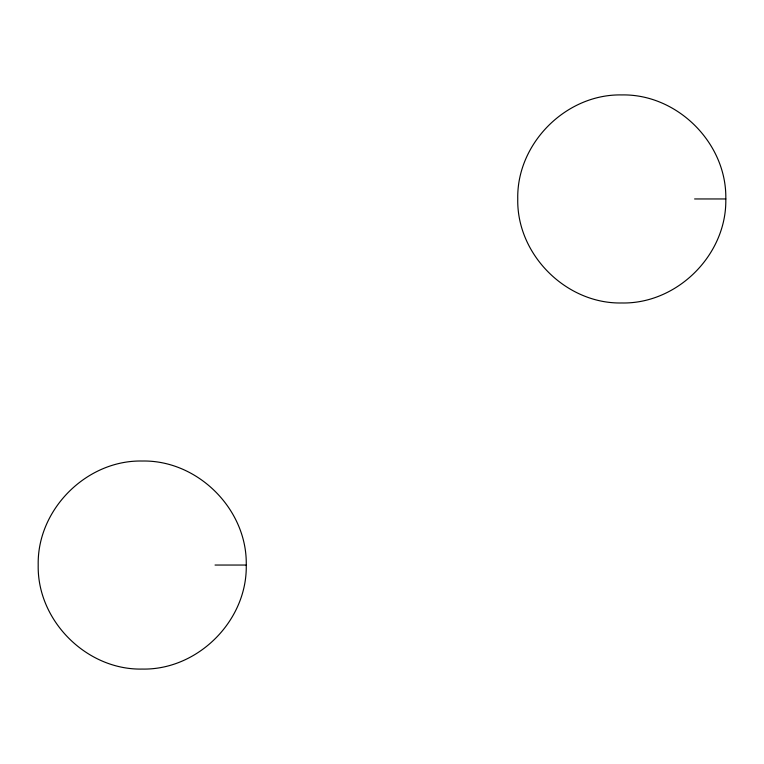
<?xml version="1.0" encoding="UTF-8"?>
<svg xmlns="http://www.w3.org/2000/svg" width="764" height="764" viewBox="0 0 764 764"><rect width="100%" height="100%" fill="white"/><g stroke="black" fill="none" stroke-linecap="round" stroke-linejoin="round"><path stroke-width="1.15" d="M246.247 565.045C247.412 620.645 197.819 670.238 142.219 669.073C86.618 670.238 37.035 620.645 38.2 565.045C37.035 509.445 86.618 459.861 142.219 461.026C197.819 459.861 247.412 509.445 246.247 565.045L215.037 565.045M725.8 198.955C726.965 254.555 677.381 304.139 621.781 302.974C566.181 304.139 516.588 254.555 517.753 198.955C516.588 143.355 566.181 93.762 621.781 94.927C677.381 93.762 726.965 143.355 725.8 198.955L694.591 198.955"/></g></svg>
